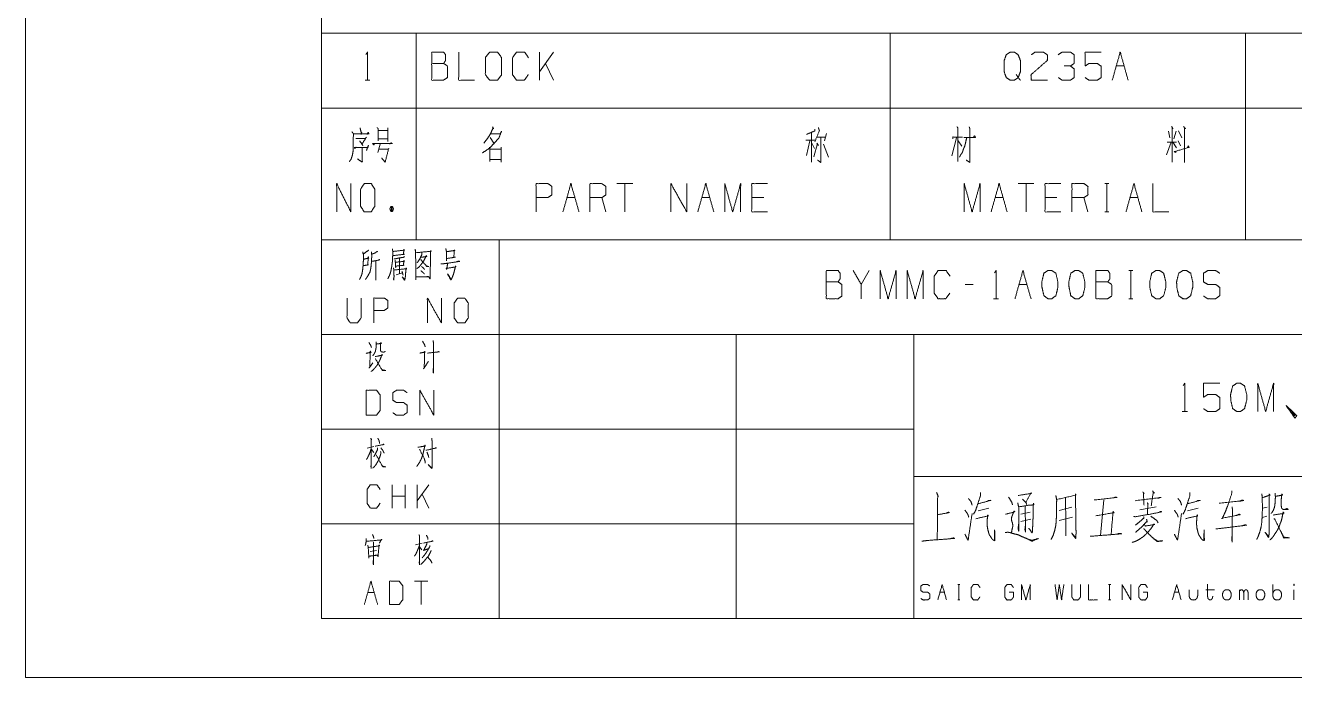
# Model space of a CAD drawing. Header units: millimetres. Extents: x 0 to 210, y 0 to 297.
# Drawn here: x 0 to 107.1, y 0 to 55.1 of the extents above; entities that cross this region are included whole.
import ezdxf

# ---------------------------------------------------------------- set-up
doc = ezdxf.new("R2010")
doc.units = ezdxf.units.MM
doc.layers.add('101', color=7, linetype='Continuous', true_color=0xffffff)

msp = doc.modelspace()

# ---------------------------------------------------------------- linework, layer by layer
at = {"layer": '101', "color": 133, "linetype": 'Continuous', "lineweight": 18}
for p, q in [((0, 297), (0, 0)), ((25, 292), (25, 5)), ((25, 37), (25, 5)), ((25, 37), (205, 37)), ((40, 37), (40, 5)), ((25, 29), (205, 29)), ((60, 29), (60, 5)), ((75, 29), (75, 5)), ((25, 21), (75, 21)), ((75, 17), (184, 17)), ((25, 13), (75, 13)), ((25, 5), (205, 5)), ((25, 5), (205, 5)), ((0, 0), (210, 0))]:
    msp.add_line(p, q, dxfattribs=at)
at = {"layer": '101', "color": 72, "linetype": 'Continuous', "lineweight": 18}
for p, q in [((25, 54.46), (25, 48.11)), ((25, 54.46), (33, 54.46)), ((33, 54.46), (73, 54.46)), ((33, 54.46), (33, 48.11)), ((73, 54.46), (103, 54.46)), ((73, 54.46), (73, 48.11)), ((103, 54.46), (103, 48.11)), ((103, 54.46), (128, 54.46)), ((44.57, 52.85), (43.41, 51.2)), ((43.41, 50.48), (43.41, 52.85)), ((44.57, 50.48), (43.9, 51.9)), ((92.09, 51.68), (92.76, 51.68)), ((28.67, 50.48), (29.09, 50.48)), ((25, 48.11), (33, 48.11)), ((25, 48.11), (25, 37)), ((33, 48.11), (33, 37)), ((33, 48.11), (73, 48.11)), ((73, 48.11), (73, 37)), ((73, 48.11), (103, 48.11)), ((103, 48.11), (103, 37)), ((103, 48.11), (128, 48.11)), ((29.76, 46.22), (30.58, 46.22)), ((30.59, 46.45), (30.59, 45.3)), ((66.35, 46.08), (66.35, 43.55)), ((96.49, 46.18), (96.62, 45.6)), ((97.15, 46.18), (96.94, 45.53)), ((97.33, 46.2), (97.61, 45.62)), ((29.76, 45.53), (30.58, 45.53)), ((29.95, 45.08), (29.76, 44.38)), ((39.23, 45.65), (39.55, 45.17)), ((65.88, 45.4), (66.64, 45.4)), ((66.21, 45.35), (65.95, 44.13)), ((66.39, 45.17), (66.6, 44.7)), ((66.87, 45.12), (66.55, 44)), ((66.78, 45.68), (67.56, 45.68)), ((66.8, 45.17), (66.94, 44.95)), ((67.38, 45.08), (67.79, 43.98)), ((67.63, 45.98), (67.45, 45.35)), ((78.6, 45.62), (78.21, 44.08)), ((78.74, 45.35), (79.04, 44.9)), ((96.72, 45.25), (96.32, 44.17)), ((96.37, 45.25), (97.18, 45.25)), ((96.87, 45.25), (97.18, 44.77)), ((97.31, 45.37), (97.52, 44.92)), ((29.81, 44.65), (30.59, 44.65)), ((51.28, 41.74), (49.94, 41.74)), ((50.61, 41.74), (50.61, 39.36)), ((85.14, 41.74), (83.8, 41.74)), ((84.47, 41.74), (84.47, 39.36)), ((91.12, 41.74), (91.46, 41.74)), ((91.3, 41.74), (91.3, 39.36)), ((30.85, 39.81), (30.99, 39.39)), ((45.72, 40.56), (46.39, 40.56)), ((49, 39.36), (48.67, 40.56)), ((57.1, 40.56), (57.77, 40.56)), ((62.33, 40.56), (61.32, 40.56)), ((81.86, 40.56), (82.53, 40.56)), ((87.08, 40.56), (86.08, 40.56)), ((89.7, 39.36), (89.36, 40.56)), ((93.24, 40.56), (93.91, 40.56)), ((91.12, 39.36), (91.46, 39.36)), ((25, 37), (33, 37)), ((33, 37), (73, 37)), ((73, 37), (103, 37)), ((103, 37), (128, 37)), ((31.58, 35.44), (31.57, 34.13)), ((71.23, 34.39), (70.56, 33.22)), ((93.14, 34.39), (93.48, 34.39)), ((93.32, 34.39), (93.32, 32.02)), ((31.29, 34.04), (31.83, 34.2)), ((80, 33.22), (79.33, 33.22)), ((83.88, 33.22), (84.55, 33.22)), ((81.73, 32.02), (82.15, 32.02)), ((93.14, 32.02), (93.48, 32.02)), ((97.66, 22.49), (98.09, 22.49)), ((29.41, 19.54), (28.85, 19.39)), ((29.22, 19.29), (29.42, 19.02)), ((30.96, 14.33), (30.96, 16.3)), ((32.07, 14.33), (32.07, 16.3)), ((34.05, 16.3), (33.08, 14.93)), ((33.08, 14.33), (33.08, 16.3)), ((32.07, 15.33), (30.96, 15.33)), ((34.05, 14.33), (33.49, 15.51)), ((91.04, 15.01), (90.77, 12.01)), ((80.43, 14.08), (81.33, 14.32)), ((84.04, 13.81), (84.82, 13.98)), ((88.33, 14.39), (87.28, 14.12)), ((94.09, 14.19), (95.45, 14.43)), ((98.11, 14.08), (99.01, 14.32)), ((104.82, 14.39), (104.43, 14.32)), ((84.04, 13.19), (84.87, 13.39)), ((87.26, 13.29), (88.38, 13.57)), ((104.79, 13.63), (104.43, 13.53)), ((29.11, 10.67), (29.64, 10.75)), ((33.49, 11.35), (32.92, 11.23)), ((33.28, 11.06), (33.47, 10.81)), ((33.97, 8.15), (32.86, 8.15)), ((33.41, 8.15), (33.41, 6.19)), ((78.7, 7.87), (78.89, 7.87)), ((78.8, 7.87), (78.8, 6.56)), ((91.43, 7.87), (91.62, 7.87)), ((91.53, 7.87), (91.53, 6.56)), ((105.3, 6.91), (105.3, 7.87)), ((28.89, 7.18), (29.45, 7.18)), ((77.2, 7.22), (77.57, 7.22)), ((78.7, 6.56), (78.89, 6.56)), ((91.43, 6.56), (91.62, 6.56)), ((97, 7.22), (97.37, 7.22)), ((99.65, 7.43), (100.38, 7.43)), ((102.48, 6.56), (102.48, 7.43)), ((107.09, 7.43), (107.09, 6.56))]:
    msp.add_line(p, q, dxfattribs=at)
for points, knots in [([(28.74, 52.65), (28.88, 52.85), (28.88, 50.48)], [0, 0, 0.093489, 1, 1]), ([(34.3, 51.9), (34.3, 52.85), (35.31, 52.85), (35.47, 52.63), (35.47, 52.15), (35.31, 51.9), (34.3, 51.9), (34.3, 50.48), (35.29, 50.48), (35.62, 50.7), (35.62, 51.68), (35.31, 51.9)], [0, 0, 0.115917, 0.238847, 0.272469, 0.330427, 0.366584, 0.489514, 0.663389, 0.784162, 0.833486, 0.952453, 1, 1]), ([(36.58, 52.85), (36.58, 50.48), (37.92, 50.48)], [0, 0, 0.638732, 1, 1]), ([(39.19, 50.48), (39.86, 50.48), (40.2, 50.95), (40.2, 52.38), (39.86, 52.85), (39.19, 52.85), (38.83, 52.38), (38.83, 50.95), (39.19, 50.48)], [0, 0, 0.102684, 0.19162, 0.409477, 0.498413, 0.601097, 0.69162, 0.909477, 1, 1]), ([(42.45, 50.95), (42.12, 50.48), (41.46, 50.48), (41.13, 50.95), (41.13, 52.38), (41.46, 52.85), (42.14, 52.85), (42.47, 52.38)], [0, 0, 0.114569, 0.243367, 0.357935, 0.638584, 0.753153, 0.885432, 1, 1]), ([(83.65, 50.95), (83.81, 50.7), (83.48, 50.48), (83.14, 50.48), (82.8, 50.7), (82.63, 51.18), (82.63, 52.15), (82.8, 52.63), (83.14, 52.85), (83.48, 52.85), (83.81, 52.63), (83.99, 52.15), (83.99, 51.2), (83.81, 50.7), (83.99, 50.48)], [0, 0, 0.043279, 0.102318, 0.151366, 0.210406, 0.284429, 0.426832, 0.500854, 0.559894, 0.608943, 0.667982, 0.742005, 0.880756, 0.958211, 1, 1]), ([(84.92, 52.63), (85.24, 52.85), (85.93, 52.85), (86.27, 52.63), (86.27, 52.15), (84.9, 50.95), (84.92, 50.48), (86.27, 50.48)], [0, 0, 0.069692, 0.192978, 0.265274, 0.350227, 0.67474, 0.759752, 1, 1]), ([(88.21, 51.68), (88.54, 51.9), (88.54, 52.63), (88.21, 52.85), (87.52, 52.85), (87.18, 52.63)], [0, 0, 0.153875, 0.429853, 0.583728, 0.846125, 1, 1]), ([(89.46, 50.7), (89.79, 50.48), (90.48, 50.48), (90.82, 50.7), (90.82, 51.65), (90.48, 51.9), (89.79, 51.9), (89.46, 51.68), (89.46, 52.85), (90.82, 52.85)], [0, 0, 0.062228, 0.168344, 0.230572, 0.376816, 0.441265, 0.547381, 0.609609, 0.790489, 1, 1]), ([(87.2, 50.7), (87.52, 50.48), (88.21, 50.48), (88.54, 50.7), (88.54, 51.43), (88.21, 51.68), (87.69, 51.68)], [0, 0, 0.124121, 0.343688, 0.472447, 0.703378, 0.836733, 1, 1]), ([(27.56, 46.13), (27.69, 45.95), (27.66, 44.45), (27.59, 44.08), (27.48, 43.78), (27.34, 43.6)], [0, 0, 0.081566, 0.649823, 0.793832, 0.914831, 1, 1]), ([(27.7, 45.95), (29.01, 45.95), (28.93, 46.08), (28.85, 45.9)], [0, 0, 0.79327, 0.883172, 1, 1]), ([(28.25, 46.45), (28.36, 46), (28.39, 46.08), (28.35, 45.9)], [0, 0, 0.638265, 0.750293, 1, 1]), ([(29.7, 46.47), (29.78, 46.38), (29.78, 45.35)], [0, 0, 0.110318, 1, 1]), ([(39.32, 45.95), (40.08, 45.95), (40.2, 46.18), (39.97, 45.6), (39.55, 45.12), (39.14, 44.7), (38.56, 44.33)], [0, 0, 0.213826, 0.286067, 0.460277, 0.639449, 0.804911, 1, 1]), ([(39.43, 46.55), (39.53, 46.38), (39.48, 46.45), (39.28, 45.98), (39.05, 45.62), (38.7, 45.17)], [0, 0, 0.11364, 0.16465, 0.449685, 0.682204, 1, 1]), ([(66.64, 46.35), (66.64, 46.2), (65.95, 45.9)], [0, 0, 0.166334, 1, 1]), ([(66.94, 46.47), (67.03, 46.22), (66.64, 45.28)], [0, 0, 0.205287, 1, 1]), ([(78.64, 46.55), (78.71, 46.45), (78.71, 43.6)], [0, 0, 0.041201, 1, 1]), ([(79.68, 46.53), (79.73, 46.38), (79.73, 43.53), (79.43, 43.73)], [0, 0, 0.047209, 0.892895, 1, 1]), ([(96.76, 46.58), (96.87, 46.38), (96.81, 46.45), (96.81, 43.55)], [0, 0, 0.070343, 0.098885, 1, 1]), ([(97.75, 46.58), (97.93, 46.38), (97.86, 46.45), (97.86, 43.53)], [0, 0, 0.081004, 0.112287, 1, 1]), ([(27.91, 44.83), (27.81, 44.7), (27.77, 44.8), (28.91, 44.8), (28.96, 45), (28.79, 44.55)], [0, 0, 0.074525, 0.127161, 0.672611, 0.770465, 1, 1]), ([(27.89, 45.55), (28.71, 45.55), (28.8, 45.68), (28.41, 45.08), (28.5, 44.95), (28.22, 45.35)], [0, 0, 0.349352, 0.41636, 0.723317, 0.790326, 1, 1]), ([(29.46, 45.08), (29.41, 45), (29.32, 45.12), (30.97, 45.12), (30.87, 45.2), (30.76, 45.08)], [0, 0, 0.040633, 0.11244, 0.868409, 0.923643, 1, 1]), ([(67.15, 45.68), (67.15, 43.53), (66.87, 43.73)], [0, 0, 0.861249, 1, 1]), ([(78.3, 45.53), (78.28, 45.68), (79.1, 45.68)], [0, 0, 0.156665, 1, 1]), ([(79.47, 45.62), (79.4, 45.37), (79.36, 45.15), (79.29, 44.9), (79.18, 44.65), (79.1, 44.38), (78.95, 44.17), (78.85, 43.98)], [0, 0, 0.146032, 0.274052, 0.420084, 0.572725, 0.735081, 0.872758, 1, 1]), ([(79.22, 45.65), (80.21, 45.65), (80.12, 45.78), (80.01, 45.65)], [0, 0, 0.757415, 0.87456, 1, 1]), ([(28.44, 44.83), (28.44, 43.55), (28.03, 43.83)], [0, 0, 0.72158, 1, 1]), ([(30.67, 44.73), (30.37, 43.55), (30.07, 43.9)], [0, 0, 0.72503, 1, 1]), ([(39.16, 44.8), (39.21, 44.73), (39.21, 43.6), (39.21, 43.78), (40.15, 43.78), (40.15, 43.55), (40.15, 44.83), (40.15, 44.65), (39.25, 44.65)], [0, 0, 0.018725, 0.248081, 0.283758, 0.47474, 0.520612, 0.780548, 0.816225, 1, 1]), ([(97.15, 44.5), (97.1, 44.38), (96.99, 44.45), (98.23, 44.8), (98.17, 44.92), (98.1, 44.77)], [0, 0, 0.073273, 0.143367, 0.837239, 0.910514, 1, 1]), ([(43.11, 39.36), (43.11, 41.74), (44.11, 41.74), (44.45, 41.51), (44.45, 40.79), (44.1, 40.56), (43.11, 40.56)], [0, 0, 0.401146, 0.571312, 0.639588, 0.762043, 0.832819, 1, 1]), ([(47.66, 39.36), (47.66, 41.74), (48.67, 41.74), (49, 41.51), (49, 40.79), (48.67, 40.56), (47.66, 40.56)], [0, 0, 0.400952, 0.571035, 0.639278, 0.761674, 0.829917, 1, 1]), ([(62.66, 39.36), (61.32, 39.36), (61.32, 41.74), (62.66, 41.74)], [0, 0, 0.26539, 0.73461, 1, 1]), ([(87.42, 39.36), (86.08, 39.36), (86.08, 41.74), (87.42, 41.74)], [0, 0, 0.265391, 0.734609, 1, 1]), ([(88.35, 39.36), (88.35, 41.74), (89.36, 41.74), (89.7, 41.51), (89.7, 40.79), (89.36, 40.56), (88.35, 40.56)], [0, 0, 0.400952, 0.571035, 0.639278, 0.761674, 0.829917, 1, 1]), ([(26.28, 39.36), (26.28, 41.74), (27.47, 39.36), (27.47, 41.74)], [0, 0, 0.32062, 0.67938, 1, 1]), ([(28.6, 39.36), (29.2, 39.36), (29.5, 39.84), (29.5, 41.26), (29.2, 41.74), (28.6, 41.74), (28.29, 41.26), (28.29, 39.84), (28.6, 39.36)], [0, 0, 0.094595, 0.183573, 0.409674, 0.498652, 0.593247, 0.683573, 0.909673, 1, 1]), ([(54.49, 39.36), (54.49, 41.74), (55.83, 39.36), (55.83, 41.74)], [0, 0, 0.317574, 0.682426, 1, 1]), ([(59.04, 39.36), (59.04, 41.74), (59.71, 39.36), (60.38, 41.74), (60.38, 39.36)], [0, 0, 0.245192, 0.5, 0.754808, 1, 1]), ([(79.25, 39.36), (79.25, 41.74), (79.92, 39.36), (80.59, 41.74), (80.59, 39.36)], [0, 0, 0.245192, 0.5, 0.754808, 1, 1]), ([(81.52, 39.36), (82.2, 41.74), (82.87, 39.36)], [0, 0, 0.5, 1, 1]), ([(95.18, 41.74), (95.18, 39.36), (96.53, 39.36)], [0, 0, 0.638733, 1, 1]), ([(30.85, 39.39), (30.99, 39.39), (31.07, 39.61), (30.99, 39.81), (30.85, 39.81), (30.77, 39.61), (30.85, 39.39), (30.99, 39.81)], [0, 0, 0.086283, 0.23189, 0.363169, 0.449452, 0.580731, 0.726338, 1, 1]), ([(28.99, 36.12), (28.93, 36.08), (28.51, 35.79), (28.48, 35.97), (28.53, 35.79), (28.53, 35.21), (28.51, 34.86), (28.49, 34.62), (28.46, 34.38), (28.42, 34.15), (28.35, 33.93), (28.28, 33.78), (28.21, 33.65)], [0, 0, 0.024362, 0.186801, 0.243941, 0.302152, 0.485022, 0.597666, 0.675195, 0.753199, 0.825098, 0.898191, 0.953346, 1, 1]), ([(28.56, 34.8), (28.59, 34.82), (28.95, 34.88), (28.9, 34.86), (28.95, 35.55), (28.98, 35.46), (28.54, 35.35)], [0, 0, 0.022685, 0.239273, 0.269988, 0.676989, 0.73256, 1, 1]), ([(29.73, 36.03), (29.48, 35.86), (29.24, 35.79), (29.21, 35.97), (29.24, 35.7), (29.23, 35.44), (29.21, 35.15), (29.2, 34.91), (29.17, 34.68), (29.13, 34.44), (29.09, 34.27), (29.01, 34.13), (28.93, 33.98), (28.85, 33.85), (28.78, 33.74), (28.7, 33.65)], [0, 0, 0.09632, 0.172939, 0.229417, 0.313418, 0.396987, 0.487496, 0.564125, 0.634337, 0.711438, 0.768976, 0.817389, 0.871907, 0.920319, 0.962889, 1, 1]), ([(30.99, 36.23), (31.01, 36.03), (31.01, 35.68), (30.99, 35.35), (30.98, 35.13), (30.94, 34.84), (30.9, 34.6), (30.85, 34.33), (30.79, 34.13), (30.71, 33.93), (30.59, 33.69)], [0, 0, 0.076502, 0.212088, 0.33934, 0.424293, 0.535105, 0.630037, 0.733303, 0.813246, 0.895185, 1, 1]), ([(31.04, 36.01), (32.01, 36.12), (31.96, 36.16), (31.91, 35.77), (31.99, 35.77), (31.02, 35.66)], [0, 0, 0.391079, 0.416921, 0.577584, 0.60892, 1, 1]), ([(31.99, 35.57), (31.94, 35.52), (31.55, 35.46), (31.33, 35.41), (31.13, 35.37)], [0, 0, 0.072254, 0.516594, 0.766873, 1, 1]), ([(32.91, 36.19), (32.94, 35.9), (32.97, 33.62), (32.96, 33.87), (34.07, 33.87), (33.99, 33.89), (33.83, 33.87)], [0, 0, 0.069513, 0.617086, 0.67568, 0.942515, 0.962044, 1, 1]), ([(32.96, 35.9), (34.27, 36.03), (34.22, 36.1), (34.19, 35.9), (34.18, 33.91), (34.16, 33.69), (34.05, 33.87)], [0, 0, 0.328132, 0.348329, 0.398411, 0.893177, 0.948287, 1, 1]), ([(33.39, 35.55), (33.46, 35.52), (33.89, 35.59), (33.85, 35.66), (33.64, 35.24), (33.49, 35.02), (33.35, 34.84), (33.21, 34.68), (33.05, 34.57)], [0, 0, 0.033937, 0.260456, 0.302021, 0.540807, 0.679362, 0.795008, 0.902031, 1, 1]), ([(33.47, 35.88), (33.47, 35.77), (33.33, 35.44), (33.16, 35.17), (33.08, 35.06)], [0, 0, 0.119857, 0.510436, 0.853215, 1, 1]), ([(35.49, 36.25), (35.55, 35.99), (35.55, 35.21), (35.55, 35.41), (36.3, 35.52), (36.17, 35.52), (36.2, 36.08), (36.22, 36.16), (36.25, 36.1), (36.14, 36.08), (35.55, 35.99)], [0, 0, 0.076616, 0.29412, 0.35005, 0.563218, 0.598366, 0.753975, 0.779217, 0.799827, 0.831204, 1, 1]), ([(29.23, 35.17), (29.93, 35.3), (29.88, 35.33), (29.81, 35.28)], [0, 0, 0.834809, 0.895274, 1, 1]), ([(29.59, 35.21), (29.59, 33.58), (29.57, 33.69), (29.59, 33.87)], [0, 0, 0.849784, 0.907773, 1, 1]), ([(31.08, 34.62), (31.1, 34.42), (31.12, 33.91), (31.1, 33.58), (31.08, 33.67), (31.12, 33.89)], [0, 0, 0.147471, 0.523364, 0.768668, 0.835022, 1, 1]), ([(31.12, 34.44), (32.18, 34.55), (32.15, 34.62), (32.13, 34.51), (32.08, 34), (32.07, 33.8), (32.01, 33.58), (31.8, 33.87), (32.02, 33.65)], [0, 0, 0.374083, 0.399751, 0.438832, 0.617592, 0.687461, 0.767889, 0.891106, 1, 1]), ([(31.21, 35.26), (31.23, 35.1), (31.26, 34.66), (31.24, 34.77), (31.97, 34.84), (31.91, 34.84), (31.96, 35.24), (31.99, 35.17), (31.23, 35.1)], [0, 0, 0.056492, 0.217482, 0.258029, 0.525926, 0.548633, 0.694164, 0.720795, 1, 1]), ([(31.79, 34.33), (31.85, 34.15), (31.88, 34.02)], [0, 0, 0.579211, 1, 1]), ([(33.36, 35.3), (33.41, 35.3), (33.89, 34.73), (34.07, 34.73), (33.89, 34.77), (33.82, 34.82)], [0, 0, 0.037879, 0.645168, 0.784058, 0.927466, 1, 1]), ([(33.38, 34.38), (33.58, 34.22), (33.68, 34.11)], [0, 0, 0.637933, 1, 1]), ([(33.44, 34.75), (33.61, 34.6), (33.69, 34.49)], [0, 0, 0.630825, 1, 1]), ([(35.06, 34.97), (35.27, 34.97), (35.67, 35.02), (36.67, 35.17), (36.56, 35.19), (36.41, 35.15)], [0, 0, 0.107042, 0.322387, 0.855627, 0.91443, 1, 1]), ([(35.66, 35.02), (35.55, 34.49), (35.52, 34.57), (36.34, 34.71), (36.3, 34.8), (36.3, 34.71), (36.2, 34.33), (36.14, 34.09), (36.06, 33.89), (36, 33.74), (35.95, 33.62), (35.92, 33.6), (35.64, 34.11), (35.94, 33.65)], [0, 0, 0.136367, 0.159976, 0.371153, 0.396348, 0.418608, 0.516111, 0.579315, 0.633124, 0.675136, 0.70536, 0.714998, 0.861275, 1, 1]), ([(67.61, 33.44), (67.61, 34.39), (68.61, 34.39), (68.77, 34.17), (68.77, 33.69), (68.61, 33.44), (67.61, 33.44), (67.61, 32.02), (68.6, 32.02), (68.93, 32.24), (68.93, 33.22), (68.61, 33.44)], [0, 0, 0.115917, 0.238847, 0.272469, 0.330427, 0.366584, 0.489513, 0.663389, 0.784162, 0.833486, 0.952453, 1, 1]), ([(70.56, 32.02), (70.56, 33.22), (69.88, 34.39)], [0, 0, 0.469959, 1, 1]), ([(72.16, 32.02), (72.16, 34.39), (72.83, 32.02), (73.5, 34.39), (73.5, 32.02)], [0, 0, 0.245192, 0.5, 0.754808, 1, 1]), ([(74.44, 32.02), (74.44, 34.39), (75.11, 32.02), (75.78, 34.39), (75.78, 32.02)], [0, 0, 0.245192, 0.5, 0.754808, 1, 1]), ([(78.04, 32.49), (77.7, 32.02), (77.05, 32.02), (76.71, 32.49), (76.71, 33.92), (77.05, 34.39), (77.72, 34.39), (78.06, 33.92)], [0, 0, 0.114569, 0.243367, 0.357936, 0.638584, 0.753153, 0.885432, 1, 1]), ([(81.8, 34.19), (81.94, 34.39), (81.94, 32.02)], [0, 0, 0.093489, 1, 1]), ([(83.54, 32.02), (84.21, 34.39), (84.89, 32.02)], [0, 0, 0.5, 1, 1]), ([(86.65, 32.02), (86.99, 32.27), (87.16, 32.97), (87.16, 33.44), (86.99, 34.17), (86.65, 34.39), (86.31, 34.39), (85.98, 34.17), (85.8, 33.44), (85.82, 32.97), (85.98, 32.27), (86.31, 32.02), (86.65, 32.02)], [0, 0, 0.067526, 0.183972, 0.260584, 0.380943, 0.446142, 0.500306, 0.565504, 0.685864, 0.762529, 0.87831, 0.945835, 1, 1]), ([(88.93, 32.02), (89.26, 32.27), (89.44, 32.97), (89.44, 33.44), (89.26, 34.17), (88.93, 34.39), (88.59, 34.39), (88.25, 34.17), (88.08, 33.44), (88.1, 32.97), (88.25, 32.27), (88.59, 32.02), (88.93, 32.02)], [0, 0, 0.067526, 0.183972, 0.260584, 0.380943, 0.446141, 0.500306, 0.565504, 0.685863, 0.762528, 0.87831, 0.945835, 1, 1]), ([(90.37, 33.44), (90.37, 34.39), (91.38, 34.39), (91.54, 34.17), (91.54, 33.69), (91.38, 33.44), (90.37, 33.44), (90.37, 32.02), (91.36, 32.02), (91.7, 32.24), (91.7, 33.22), (91.38, 33.44)], [0, 0, 0.115917, 0.238847, 0.272469, 0.330427, 0.366583, 0.489513, 0.663389, 0.784162, 0.833486, 0.952453, 1, 1]), ([(95.76, 32.02), (96.09, 32.27), (96.27, 32.97), (96.27, 33.44), (96.09, 34.17), (95.76, 34.39), (95.42, 34.39), (95.08, 34.17), (94.91, 33.44), (94.92, 32.97), (95.08, 32.27), (95.42, 32.02), (95.76, 32.02)], [0, 0, 0.067526, 0.183972, 0.260584, 0.380943, 0.446141, 0.500306, 0.565504, 0.685864, 0.762529, 0.87831, 0.945835, 1, 1]), ([(98.03, 32.02), (98.37, 32.27), (98.54, 32.97), (98.54, 33.44), (98.37, 34.17), (98.03, 34.39), (97.7, 34.39), (97.36, 34.17), (97.18, 33.44), (97.2, 32.97), (97.36, 32.27), (97.7, 32.02), (98.03, 32.02)], [0, 0, 0.067525, 0.183971, 0.260583, 0.380942, 0.44614, 0.500306, 0.565504, 0.685863, 0.762528, 0.878308, 0.945834, 1, 1]), ([(99.46, 32.24), (99.8, 32.02), (100.49, 32.02), (100.82, 32.27), (100.82, 32.97), (100.49, 33.22), (99.81, 33.22), (99.46, 33.44), (99.46, 34.17), (99.81, 34.39), (100.49, 34.39), (100.82, 34.17)], [0, 0, 0.068035, 0.184055, 0.25452, 0.372335, 0.442799, 0.555845, 0.626371, 0.748394, 0.818919, 0.931965, 1, 1]), ([(27.15, 32.07), (27.15, 30.39), (27.43, 29.97), (28.02, 29.97), (28.34, 30.39), (28.34, 32.07)], [0, 0, 0.337151, 0.438598, 0.557781, 0.662849, 1, 1]), ([(29.41, 29.97), (29.41, 32.07), (30.3, 32.07), (30.6, 31.87), (30.6, 31.23), (30.29, 31.03), (29.41, 31.03)], [0, 0, 0.401146, 0.571312, 0.639588, 0.762043, 0.832819, 1, 1]), ([(33.94, 29.97), (33.94, 32.07), (35.12, 29.97), (35.12, 32.07)], [0, 0, 0.317574, 0.682426, 1, 1]), ([(36.5, 29.97), (37.09, 29.97), (37.39, 30.39), (37.39, 31.65), (37.09, 32.07), (36.5, 32.07), (36.19, 31.65), (36.19, 30.39), (36.5, 29.97)], [0, 0, 0.102684, 0.19162, 0.409478, 0.498413, 0.601097, 0.691619, 0.909477, 1, 1]), ([(28.99, 28.33), (29.18, 28.02), (29.21, 27.89)], [0, 0, 0.726446, 1, 1]), ([(29.6, 28.37), (29.62, 28.17), (29.62, 27.95), (29.58, 27.75), (29.54, 27.55), (29.47, 27.42), (29.41, 27.31), (29.33, 27.2)], [0, 0, 0.161539, 0.340476, 0.503497, 0.668951, 0.787641, 0.890429, 1, 1]), ([(29.63, 28.19), (30.05, 28.24), (30.02, 28.31), (29.97, 28.13), (29.97, 27.97), (29.97, 27.69), (29.99, 27.62), (30.02, 27.55), (30.08, 27.53), (30.16, 27.51), (30.27, 27.51), (30.33, 27.53), (30.38, 27.58)], [0, 0, 0.256865, 0.301249, 0.41201, 0.505691, 0.679668, 0.720916, 0.765302, 0.805444, 0.85461, 0.920841, 0.960986, 1, 1]), ([(33.53, 28.42), (33.72, 28.08), (33.75, 27.95)], [0, 0, 0.736536, 1, 1]), ([(34.42, 28.48), (34.44, 28.33), (34.44, 25.74), (34.42, 25.92), (34.44, 26.14)], [0, 0, 0.049514, 0.872927, 0.929447, 1, 1]), ([(28.76, 27.4), (29.18, 27.49), (29.12, 27.58), (29.1, 27.4), (29.08, 26.23), (29.01, 26.14), (29.33, 26.61)], [0, 0, 0.16742, 0.209471, 0.278411, 0.733408, 0.779232, 1, 1]), ([(29.54, 27.13), (30.15, 27.25), (30.1, 27.31), (29.96, 26.91), (29.88, 26.74), (29.8, 26.58), (29.68, 26.38), (29.54, 26.21), (29.4, 26.05), (29.29, 25.94), (29.19, 25.88)], [0, 0, 0.25494, 0.288366, 0.462054, 0.541624, 0.612967, 0.709672, 0.802667, 0.88873, 0.952732, 1, 1]), ([(29.52, 26.94), (29.55, 26.94), (30.13, 25.96), (30.43, 25.94), (30.13, 26.01), (30.05, 26.1)], [0, 0, 0.016601, 0.617584, 0.775731, 0.937327, 1, 1]), ([(33.3, 27.42), (33.74, 27.51), (33.7, 27.55), (33.67, 26.19), (33.61, 26.1), (34.03, 26.72)], [0, 0, 0.163599, 0.18344, 0.685806, 0.725488, 1, 1]), ([(33.94, 27.42), (34.95, 27.53), (34.89, 27.55), (34.77, 27.51)], [0, 0, 0.837054, 0.891368, 1, 1]), ([(97.73, 24.67), (97.87, 24.87), (97.87, 22.49)], [0, 0, 0.093488, 1, 1]), ([(99.46, 22.72), (99.8, 22.49), (100.49, 22.49), (100.82, 22.72), (100.82, 23.67), (100.49, 23.92), (99.8, 23.92), (99.46, 23.69), (99.46, 24.87), (100.82, 24.87)], [0, 0, 0.062228, 0.168344, 0.230572, 0.376816, 0.441265, 0.547382, 0.609609, 0.790489, 1, 1]), ([(102.58, 22.49), (102.92, 22.74), (103.1, 23.44), (103.1, 23.92), (102.92, 24.64), (102.58, 24.87), (102.25, 24.87), (101.91, 24.64), (101.74, 23.92), (101.75, 23.44), (101.91, 22.74), (102.25, 22.49), (102.58, 22.49)], [0, 0, 0.067526, 0.183972, 0.260584, 0.380943, 0.446142, 0.500306, 0.565504, 0.685863, 0.762529, 0.87831, 0.945835, 1, 1]), ([(104.03, 22.49), (104.03, 24.87), (104.7, 22.49), (105.37, 24.87), (105.37, 22.49)], [0, 0, 0.245192, 0.5, 0.754808, 1, 1]), ([(28.77, 22.18), (29.65, 22.18), (29.96, 22.6), (29.96, 23.86), (29.65, 24.28), (28.77, 24.28), (28.77, 22.18)], [0, 0, 0.142135, 0.227161, 0.43179, 0.516816, 0.658951, 1, 1]), ([(31.02, 22.38), (31.32, 22.18), (31.93, 22.18), (32.22, 22.4), (32.22, 23.02), (31.93, 23.24), (31.33, 23.24), (31.02, 23.44), (31.02, 24.08), (31.33, 24.28), (31.93, 24.28), (32.22, 24.08)], [0, 0, 0.068036, 0.184055, 0.254519, 0.372335, 0.4428, 0.555843, 0.62637, 0.748394, 0.818921, 0.931964, 1, 1]), ([(33.3, 22.18), (33.3, 24.28), (34.48, 22.18), (34.48, 24.28)], [0, 0, 0.317574, 0.682426, 1, 1]), ([(106.57, 22.77), (107.17, 22.14), (107.03, 22.14), (106.43, 22.99), (107.17, 21.92), (107.33, 22.14), (106.43, 22.99)], [0, 0, 0.178024, 0.207056, 0.420794, 0.68903, 0.745609, 1, 1]), ([(29.2, 19.39), (29.12, 19.1), (29.01, 18.85), (28.91, 18.63), (28.79, 18.42)], [0, 0, 0.285938, 0.539663, 0.775434, 1, 1]), ([(29.16, 20.22), (29.23, 20.1), (29.2, 20.14), (29.2, 17.7), (29.17, 17.84), (29.2, 18.05)], [0, 0, 0.048142, 0.065074, 0.880813, 0.930182, 1, 1]), ([(29.73, 19.41), (29.72, 19.25), (29.57, 18.96), (29.47, 18.75), (29.41, 18.67)], [0, 0, 0.201933, 0.596285, 0.876828, 1, 1]), ([(29.54, 19.56), (30.29, 19.7), (30.23, 19.72), (30.16, 19.68)], [0, 0, 0.838753, 0.907253, 1, 1]), ([(29.76, 20.22), (29.85, 20.03), (29.88, 19.91), (29.88, 19.79)], [0, 0, 0.449923, 0.728678, 1, 1]), ([(30.01, 19.41), (30.18, 19.19), (30.23, 19.08), (30.29, 18.96)], [0, 0, 0.535198, 0.744447, 1, 1]), ([(33.13, 19.46), (33.77, 19.58), (33.73, 19.64), (33.68, 19.39), (33.62, 19.14), (33.56, 18.88), (33.45, 18.54), (33.32, 18.28), (33.3, 18.23), (33.18, 18.05), (33.04, 17.84)], [0, 0, 0.244424, 0.27277, 0.366787, 0.461904, 0.564546, 0.695473, 0.80714, 0.823505, 0.905515, 1, 1]), ([(33.27, 19.31), (33.67, 18.5), (33.74, 18.28), (33.75, 18.13)], [0, 0, 0.700219, 0.886542, 1, 1]), ([(33.8, 19.23), (33.84, 19.21), (34.69, 19.41), (34.63, 19.43), (34.57, 19.39)], [0, 0, 0.045964, 0.873306, 0.932105, 1, 1]), ([(34.3, 20.24), (34.33, 20.01), (34.33, 18.44), (34.34, 17.92), (34.33, 17.72), (34.31, 17.67), (33.99, 18.01), (34.31, 17.72)], [0, 0, 0.066217, 0.519981, 0.669306, 0.729161, 0.741826, 0.875055, 1, 1]), ([(29.99, 19.1), (30.01, 18.94), (29.92, 18.65), (29.83, 18.42), (29.73, 18.23), (29.56, 17.94), (29.45, 17.82), (29.32, 17.7)], [0, 0, 0.103477, 0.291956, 0.443856, 0.57619, 0.787107, 0.887317, 1, 1]), ([(29.6, 18.81), (29.64, 18.77), (30.16, 17.82), (30.43, 17.8), (30.17, 17.86), (30.1, 17.94)], [0, 0, 0.033496, 0.63366, 0.788434, 0.938664, 1, 1]), ([(33.9, 19.04), (34.03, 18.73), (34.05, 18.59)], [0, 0, 0.698421, 1, 1]), ([(29.94, 14.73), (29.66, 14.33), (29.12, 14.33), (28.84, 14.73), (28.84, 15.91), (29.12, 16.3), (29.67, 16.3), (29.95, 15.91)], [0, 0, 0.114569, 0.243367, 0.357935, 0.638584, 0.753152, 0.885431, 1, 1]), ([(76.92, 15.64), (77.07, 15.29), (77.02, 15.39), (76.99, 14.67), (76.99, 12.63), (76.97, 11.67)], [0, 0, 0.088892, 0.116032, 0.287979, 0.770794, 1, 1]), ([(79.6, 15.15), (79.82, 14.88), (79.87, 14.74), (79.92, 14.57)], [0, 0, 0.519919, 0.73571, 1, 1]), ([(80.63, 15.64), (80.63, 15.39), (80.38, 14.63), (80.21, 14.12), (80.04, 13.81)], [0, 0, 0.124612, 0.535976, 0.81716, 1, 1]), ([(82.99, 15.26), (83.26, 14.84), (83.33, 14.6)], [0, 0, 0.661597, 1, 1]), ([(83.8, 15.39), (84.92, 15.57), (84.89, 15.64), (84.46, 14.81), (84.16, 15.08), (84.48, 14.77), (84.53, 14.63)], [0, 0, 0.36175, 0.385072, 0.683729, 0.811932, 0.953357, 1, 1]), ([(86.99, 15.39), (87.06, 14.98), (87.04, 14.57), (87.04, 13.84), (87.02, 13.19), (86.97, 12.81), (86.89, 12.43), (86.77, 12.05), (86.67, 11.84), (86.58, 11.67)], [0, 0, 0.110336, 0.219176, 0.409317, 0.581468, 0.681885, 0.783317, 0.887931, 0.947989, 1, 1]), ([(87.06, 15.05), (88.7, 15.43), (88.65, 15.53), (88.65, 15.01), (88.67, 13.6), (88.67, 12.77), (88.7, 12.25), (88.67, 11.91), (88.67, 11.74), (88.31, 12.22), (88.65, 11.84)], [0, 0, 0.25021, 0.267274, 0.344453, 0.555439, 0.678925, 0.756189, 0.80777, 0.833496, 0.923863, 1, 1]), ([(87.8, 15.19), (87.84, 12.46), (87.84, 11.98), (87.82, 12.19), (87.84, 12.6)], [0, 0, 0.711345, 0.837386, 0.891778, 1, 1]), ([(90.21, 15.01), (92.14, 15.22), (92.04, 15.26), (91.87, 15.19)], [0, 0, 0.870758, 0.917254, 1, 1]), ([(93.67, 14.95), (95.87, 15.22), (95.75, 15.22), (95.6, 15.15)], [0, 0, 0.886329, 0.935184, 1, 1]), ([(94.33, 15.7), (94.43, 15.57), (94.38, 15.57), (94.43, 14.57)], [0, 0, 0.138589, 0.178592, 1, 1]), ([(95.16, 15.77), (95.31, 15.6), (95.21, 15.67), (95.04, 14.53)], [0, 0, 0.151118, 0.230946, 1, 1]), ([(97.28, 15.15), (97.5, 14.88), (97.55, 14.74), (97.6, 14.57)], [0, 0, 0.519919, 0.73571, 1, 1]), ([(98.31, 15.64), (98.31, 15.39), (98.06, 14.63), (97.89, 14.12), (97.72, 13.81)], [0, 0, 0.124612, 0.535977, 0.81716, 1, 1]), ([(100.77, 14.74), (102.84, 14.95), (102.74, 15.01), (102.48, 14.91)], [0, 0, 0.83656, 0.884539, 1, 1]), ([(101.84, 15.77), (101.84, 15.57), (101.52, 14.6), (101.31, 14.05), (101.04, 13.46), (100.99, 13.46), (102.55, 13.77), (102.45, 13.81), (102.23, 13.7)], [0, 0, 0.046524, 0.275032, 0.408547, 0.553503, 0.564467, 0.922193, 0.945451, 1, 1]), ([(104.38, 15.53), (104.4, 15.26), (104.43, 14.39), (104.4, 13.57), (104.35, 12.91), (104.21, 12.32), (104.06, 11.91), (103.94, 11.67)], [0, 0, 0.070329, 0.28934, 0.499598, 0.66644, 0.819873, 0.931328, 1, 1]), ([(104.45, 15.22), (105.09, 15.43), (104.99, 15.5), (104.99, 12.15), (104.96, 11.91), (104.94, 11.84), (104.65, 12.29), (104.94, 11.91)], [0, 0, 0.122096, 0.143967, 0.756448, 0.800872, 0.814267, 0.912285, 1, 1]), ([(105.5, 15.6), (105.52, 15.26), (105.5, 14.81), (105.45, 14.43), (105.35, 14.15), (105.23, 13.94), (105.16, 13.88)], [0, 0, 0.190955, 0.438946, 0.650197, 0.811822, 0.94447, 1, 1]), ([(105.55, 15.32), (106.13, 15.43), (106.06, 15.53), (106.01, 15.01), (106.01, 14.57), (106.04, 14.32), (106.16, 14.22), (106.6, 14.22), (106.5, 14.29), (106.33, 14.22)], [0, 0, 0.2097, 0.254412, 0.437767, 0.595973, 0.681594, 0.738018, 0.892888, 0.935041, 1, 1]), ([(77.02, 13.77), (77.99, 13.94), (77.92, 13.98), (77.75, 13.91)], [0, 0, 0.788942, 0.853363, 1, 1]), ([(79.31, 14.15), (79.53, 13.84), (79.58, 13.74), (79.63, 13.57)], [0, 0, 0.564234, 0.734009, 1, 1]), ([(80.46, 14.7), (81.5, 14.98), (81.33, 14.98), (81.16, 14.88)], [0, 0, 0.74542, 0.862771, 1, 1]), ([(82.75, 13.81), (83.53, 14.01), (83.46, 14.08), (83.38, 13.88), (83.26, 13.57), (83.24, 13.43), (83.26, 13.25), (83.33, 13.05), (83.36, 12.81), (83.28, 12.46), (83.24, 12.25)], [0, 0, 0.288066, 0.323944, 0.402266, 0.52127, 0.571262, 0.633411, 0.711733, 0.798322, 0.924133, 1, 1]), ([(83.77, 14.77), (83.85, 14.39), (83.85, 12.39), (83.8, 12.63), (83.85, 12.98)], [0, 0, 0.129595, 0.800553, 0.883167, 1, 1]), ([(83.85, 14.43), (84.72, 14.57), (85.14, 14.6), (85.09, 14.74), (85.07, 13.67), (85.04, 13.01), (85.02, 12.46), (84.99, 12.22), (84.7, 12.63)], [0, 0, 0.198437, 0.291328, 0.324004, 0.562829, 0.709268, 0.832621, 0.886809, 1, 1]), ([(84.41, 14.46), (84.41, 13.6), (84.43, 12.77), (84.43, 12.29), (84.38, 12.53), (84.43, 12.94)], [0, 0, 0.304008, 0.595981, 0.766226, 0.853067, 1, 1]), ([(90.36, 13.67), (91.89, 13.94), (91.82, 14.05), (91.65, 12.08)], [0, 0, 0.426349, 0.460964, 1, 1]), ([(93.58, 13.63), (93.65, 13.6), (93.7, 13.6), (94.94, 13.81), (95.94, 14.01), (95.87, 14.05), (95.7, 13.98)], [0, 0, 0.030219, 0.048442, 0.519508, 0.900991, 0.93121, 1, 1]), ([(94.7, 14.77), (94.79, 14.67), (94.75, 14.63), (94.72, 13.81)], [0, 0, 0.138047, 0.196037, 1, 1]), ([(96.99, 14.15), (97.21, 13.84), (97.26, 13.74), (97.31, 13.57)], [0, 0, 0.564236, 0.73401, 1, 1]), ([(98.14, 14.7), (99.18, 14.98), (99.01, 14.98), (98.84, 14.88)], [0, 0, 0.74542, 0.862771, 1, 1]), ([(101.87, 14.43), (101.89, 14.26), (101.87, 11.46), (101.84, 11.74), (101.87, 12.08)], [0, 0, 0.048505, 0.826565, 0.903707, 1, 1]), ([(105.33, 13.74), (106.26, 13.88), (106.18, 14.01), (106.11, 13.63), (106.01, 13.22), (105.91, 12.98), (105.82, 12.7), (105.67, 12.43), (105.48, 12.15), (105.33, 11.91), (105.18, 11.74), (105.06, 11.63)], [0, 0, 0.248086, 0.289439, 0.391758, 0.504362, 0.573317, 0.650816, 0.733521, 0.823007, 0.897765, 0.957654, 1, 1]), ([(79.31, 12.12), (79.58, 11.6), (79.92, 13.88)], [0, 0, 0.202025, 1, 1]), ([(80.24, 13.43), (81.29, 13.67), (81.24, 13.77), (81.21, 13.53), (81.19, 13.19), (81.19, 12.94), (81.21, 12.67), (81.31, 12.25), (81.38, 12.05), (81.48, 11.91), (81.58, 11.74), (81.7, 11.63), (81.85, 11.56), (81.82, 12.5), (81.8, 11.63)], [0, 0, 0.198343, 0.219429, 0.26416, 0.327897, 0.372402, 0.423463, 0.501847, 0.542308, 0.573453, 0.609975, 0.639453, 0.66927, 0.84099, 1, 1]), ([(94.48, 12.88), (94.55, 12.81), (95.33, 12.94), (95.28, 12.98), (94.99, 12.56), (94.82, 12.36), (94.62, 12.15), (94.4, 11.94), (94.16, 11.77), (93.89, 11.6), (93.67, 11.5), (93.43, 11.43)], [0, 0, 0.029336, 0.260531, 0.277959, 0.425847, 0.504113, 0.587088, 0.675096, 0.762234, 0.855274, 0.926064, 1, 1]), ([(94.4, 13.6), (94.43, 13.46), (94.38, 13.46), (94.09, 13.19), (93.7, 12.88)], [0, 0, 0.128574, 0.173331, 0.542434, 1, 1]), ([(94.65, 13.39), (94.7, 13.15), (94.65, 13.19), (94.31, 12.81), (94.01, 12.53), (93.72, 12.29)], [0, 0, 0.154139, 0.191519, 0.510908, 0.762595, 1, 1]), ([(95.01, 13.63), (95.5, 13.29), (95.62, 13.08)], [0, 0, 0.713216, 1, 1]), ([(96.99, 12.12), (97.26, 11.6), (97.6, 13.88)], [0, 0, 0.202026, 1, 1]), ([(97.92, 13.43), (98.96, 13.67), (98.92, 13.77), (98.89, 13.53), (98.87, 13.19), (98.87, 12.94), (98.89, 12.67), (98.99, 12.25), (99.06, 12.05), (99.16, 11.91), (99.26, 11.74), (99.38, 11.63), (99.53, 11.56), (99.5, 12.5), (99.48, 11.63)], [0, 0, 0.198342, 0.219428, 0.26416, 0.327897, 0.372402, 0.423463, 0.501847, 0.542307, 0.573452, 0.609974, 0.639453, 0.66927, 0.840991, 1, 1]), ([(100.5, 12.56), (103.09, 12.88), (102.96, 12.91), (102.74, 12.84)], [0, 0, 0.879479, 0.922284, 1, 1]), ([(105.38, 13.43), (105.45, 13.43), (106.23, 11.81), (106.72, 11.81), (106.23, 11.87), (105.94, 12.43)], [0, 0, 0.021039, 0.538445, 0.678705, 0.820361, 1, 1]), ([(29.3, 12.1), (29.39, 11.89), (29.42, 11.75)], [0, 0, 0.603342, 1, 1]), ([(33.22, 12.08), (33.28, 11.97), (33.27, 11.99), (33.27, 9.55), (33.25, 9.74), (33.27, 9.94)], [0, 0, 0.039885, 0.048389, 0.86771, 0.930393, 1, 1]), ([(33.85, 12.04), (33.96, 11.83), (33.97, 11.75), (33.96, 11.68)], [0, 0, 0.609648, 0.831593, 1, 1]), ([(75.68, 11.53), (76.26, 11.6), (77.68, 11.7), (78.43, 11.77), (78.36, 11.81), (78.09, 11.74)], [0, 0, 0.188616, 0.64251, 0.885467, 0.911353, 1, 1]), ([(82.72, 12.25), (82.92, 12.29), (83.14, 12.25), (83.46, 12.15), (83.77, 12.08), (84.24, 11.87), (84.65, 11.7), (84.97, 11.53), (85.53, 11.77), (84.97, 11.6), (84.7, 11.67)], [0, 0, 0.051192, 0.108601, 0.194772, 0.278607, 0.409734, 0.525756, 0.619011, 0.776801, 0.928429, 1, 1]), ([(89.87, 11.94), (92.53, 12.15), (92.41, 12.19), (92.19, 12.15)], [0, 0, 0.884285, 0.926313, 1, 1]), ([(94.38, 12.56), (94.45, 12.56), (94.6, 12.36), (95.14, 11.84), (95.55, 11.5), (96.01, 11.56), (95.58, 11.53), (95.38, 11.67)], [0, 0, 0.026517, 0.118384, 0.388538, 0.584009, 0.7538, 0.913392, 1, 1]), ([(28.78, 11.75), (28.78, 11.56), (28.72, 11.27), (28.69, 11.17)], [0, 0, 0.316024, 0.817547, 1, 1]), ([(28.78, 11.52), (30.09, 11.64), (30.06, 11.7), (29.89, 11.37)], [0, 0, 0.748922, 0.787785, 1, 1]), ([(28.91, 11.19), (28.94, 11), (29, 10.09), (28.98, 10.26), (29.71, 10.34), (29.63, 10.36), (29.46, 10.32)], [0, 0, 0.083432, 0.487207, 0.560755, 0.88655, 0.926462, 1, 1]), ([(29.71, 10.34), (29.77, 10.23), (29.86, 11.23), (29.89, 11.15), (28.97, 11)], [0, 0, 0.055629, 0.522279, 0.563365, 1, 1]), ([(29.36, 11.46), (29.39, 11.41), (29.38, 9.53), (29.35, 9.72), (29.38, 9.94)], [0, 0, 0.021551, 0.822258, 0.902418, 1, 1]), ([(33.28, 11.21), (33.15, 10.88), (33.05, 10.63), (32.96, 10.44), (32.84, 10.26)], [0, 0, 0.339095, 0.594724, 0.790666, 1, 1]), ([(34.25, 10.75), (34.2, 10.61), (34.03, 10.28), (33.85, 10.07), (33.66, 9.84), (33.5, 9.68), (33.37, 9.55)], [0, 0, 0.100504, 0.349354, 0.529552, 0.726518, 0.879827, 1, 1]), ([(34.15, 11.17), (34.13, 11.06), (33.96, 10.75), (33.94, 10.73), (33.81, 10.52), (33.66, 10.32), (33.5, 10.13)], [0, 0, 0.084867, 0.37449, 0.395072, 0.594273, 0.800096, 1, 1]), ([(33.6, 11.37), (34.42, 11.54), (34.37, 11.56), (34.25, 11.5)], [0, 0, 0.811184, 0.871424, 1, 1]), ([(33.9, 11.39), (33.88, 11.27), (33.63, 10.77), (33.6, 10.75), (34.06, 10.9)], [0, 0, 0.104847, 0.570661, 0.600717, 1, 1]), ([(33.97, 10.19), (34.26, 9.84), (34.32, 9.68), (34.23, 9.88)], [0, 0, 0.533338, 0.737997, 1, 1]), ([(30.74, 6.19), (31.56, 6.19), (31.85, 6.58), (31.85, 7.76), (31.56, 8.15), (30.74, 8.15), (30.74, 6.19)], [0, 0, 0.142135, 0.227161, 0.43179, 0.516816, 0.658951, 1, 1]), ([(75.59, 6.69), (75.78, 6.56), (76.16, 6.56), (76.34, 6.7), (76.34, 7.09), (76.16, 7.22), (75.79, 7.22), (75.59, 7.35), (75.59, 7.75), (75.79, 7.87), (76.16, 7.87), (76.34, 7.75)], [0, 0, 0.068036, 0.184054, 0.254519, 0.372335, 0.4428, 0.555843, 0.62637, 0.748393, 0.818921, 0.931964, 1, 1]), ([(80.58, 6.82), (80.39, 6.56), (80.03, 6.56), (79.85, 6.82), (79.85, 7.61), (80.03, 7.87), (80.4, 7.87), (80.59, 7.61)], [0, 0, 0.114568, 0.243367, 0.357935, 0.638584, 0.753152, 0.885432, 1, 1]), ([(83.05, 7.22), (83.42, 7.22), (83.42, 6.82), (83.23, 6.56), (82.85, 6.56), (82.67, 6.82), (82.67, 7.61), (82.86, 7.87), (83.22, 7.87), (83.41, 7.61)], [0, 0, 0.103296, 0.214796, 0.304261, 0.410275, 0.49974, 0.718896, 0.809957, 0.910535, 1, 1]), ([(84.09, 6.56), (84.09, 7.87), (84.46, 6.56), (84.83, 7.87), (84.83, 6.56)], [0, 0, 0.245192, 0.5, 0.754808, 1, 1]), ([(86.92, 7.87), (87.09, 6.56), (87.28, 7.87), (87.47, 6.56), (87.66, 7.87)], [0, 0, 0.249746, 0.499742, 0.750003, 1, 1]), ([(88.33, 7.87), (88.33, 6.82), (88.51, 6.56), (88.88, 6.56), (89.07, 6.82), (89.07, 7.87)], [0, 0, 0.337151, 0.438598, 0.557782, 0.662849, 1, 1]), ([(89.75, 7.87), (89.75, 6.56), (90.49, 6.56)], [0, 0, 0.638735, 1, 1]), ([(92.58, 6.56), (92.58, 7.87), (93.32, 6.56), (93.32, 7.87)], [0, 0, 0.317574, 0.682426, 1, 1]), ([(94.36, 7.22), (94.73, 7.22), (94.73, 6.82), (94.55, 6.56), (94.17, 6.56), (93.98, 6.82), (93.98, 7.61), (94.17, 7.87), (94.54, 7.87), (94.72, 7.61)], [0, 0, 0.103294, 0.214794, 0.304259, 0.410275, 0.49974, 0.718895, 0.809956, 0.910535, 1, 1]), ([(96.82, 6.56), (97.19, 7.87), (97.56, 6.56)], [0, 0, 0.500001, 1, 1]), ([(100.24, 6.88), (100.19, 6.69), (100.09, 6.58), (99.95, 6.58), (99.83, 6.69), (99.79, 6.88), (99.79, 7.89)], [0, 0, 0.107405, 0.190396, 0.26402, 0.350758, 0.457, 1, 1]), ([(107.09, 7.79), (107.11, 7.85), (107.09, 7.89), (107.07, 7.85), (107.09, 7.79)], [0, 0, 0.280626, 0.5, 0.719374, 1, 1]), ([(98.23, 7.43), (98.23, 6.91), (98.29, 6.73), (98.4, 6.6), (98.54, 6.56), (98.66, 6.56), (98.8, 6.6), (98.91, 6.73), (98.96, 6.91), (98.96, 7.43)], [0, 0, 0.242016, 0.329107, 0.404862, 0.470732, 0.529268, 0.595138, 0.670893, 0.757984, 1, 1]), ([(101.12, 6.73), (101.23, 6.6), (101.36, 6.56), (101.49, 6.56), (101.63, 6.6), (101.73, 6.73), (101.79, 6.91), (101.79, 7.1), (101.73, 7.27), (101.63, 7.39), (101.49, 7.43), (101.36, 7.43), (101.23, 7.39), (101.12, 7.27), (101.06, 7.1), (101.06, 6.91), (101.12, 6.73)], [0, 0, 0.063223, 0.118197, 0.16705, 0.222024, 0.285249, 0.357934, 0.432348, 0.5, 0.563226, 0.6182, 0.667052, 0.722026, 0.785249, 0.852901, 0.927315, 1, 1]), ([(102.48, 7.17), (102.5, 7.32), (102.6, 7.42), (102.71, 7.42), (102.81, 7.32), (102.85, 7.17), (102.85, 6.56)], [0, 0, 0.118879, 0.22446, 0.306986, 0.412562, 0.533087, 1, 1]), ([(102.85, 7.17), (102.88, 7.32), (102.97, 7.42), (103.09, 7.42), (103.18, 7.32), (103.22, 7.17), (103.22, 6.56)], [0, 0, 0.118605, 0.223938, 0.31376, 0.413913, 0.53416, 1, 1]), ([(103.95, 6.73), (104.06, 6.6), (104.19, 6.56), (104.32, 6.56), (104.46, 6.6), (104.56, 6.73), (104.62, 6.91), (104.62, 7.1), (104.56, 7.27), (104.46, 7.39), (104.32, 7.43), (104.19, 7.43), (104.06, 7.39), (103.95, 7.27), (103.89, 7.1), (103.89, 6.91), (103.95, 6.73)], [0, 0, 0.063223, 0.118197, 0.16705, 0.222024, 0.285249, 0.357934, 0.432348, 0.5, 0.563226, 0.6182, 0.667052, 0.722026, 0.785249, 0.852901, 0.927315, 1, 1]), ([(105.3, 6.91), (105.36, 6.73), (105.47, 6.6), (105.61, 6.56), (105.73, 6.56), (105.87, 6.6), (105.98, 6.73), (106.04, 6.91), (106.04, 7.1), (105.98, 7.27), (105.87, 7.39), (105.73, 7.43), (105.61, 7.43), (105.47, 7.39), (105.36, 7.27), (105.3, 7.1)], [0, 0, 0.078529, 0.146835, 0.206229, 0.25901, 0.318404, 0.38671, 0.465239, 0.545636, 0.618727, 0.687034, 0.746428, 0.799208, 0.858602, 0.926909, 1, 1])]:
    msp.add_open_spline(points, degree=1, knots=knots, dxfattribs=at)
for points in [[(91.75, 50.48), (92.42, 52.85), (93.09, 50.48)], [(45.38, 39.36), (46.05, 41.74), (46.73, 39.36)], [(56.76, 39.36), (57.44, 41.74), (58.11, 39.36)], [(92.91, 39.36), (93.58, 41.74), (94.25, 39.36)], [(28.62, 6.19), (29.17, 8.15), (29.73, 6.19)], [(77.02, 6.56), (77.39, 7.87), (77.76, 6.56)]]:
    msp.add_open_spline(points, degree=1, dxfattribs=at)

doc.saveas('drawing.dxf')
